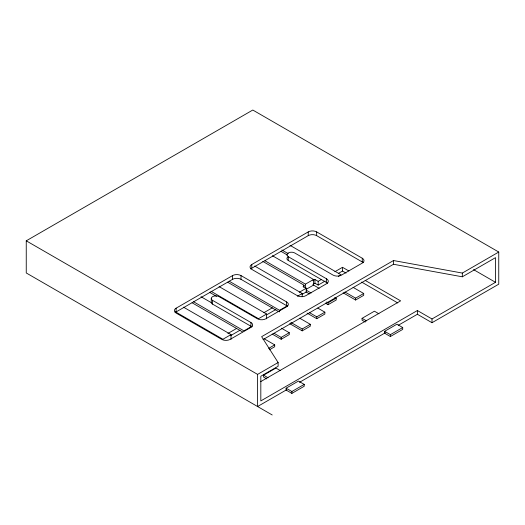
<?xml version="1.0" encoding="UTF-8"?>
<svg xmlns="http://www.w3.org/2000/svg" width="525" height="525" viewBox="0 0 525 525"><rect width="100%" height="100%" fill="white"/><g stroke="black" fill="none" stroke-linecap="round" stroke-linejoin="round"><path stroke-width="0.79" d="M272.206 414.967L26.25 272.961L26.25 240.824L252.794 110.033L498.75 252.039L498.75 284.176L432.003 322.711L417.382 314.265L398.206 325.336M212.599 300.385L250.93 322.514A5.959 3.439 0 0 1 250.93 327.383L230.147 339.38A5.959 3.439 0 0 1 221.721 339.38L176.118 313.051A5.959 3.439 0 0 1 176.118 308.188L232.575 275.586A5.959 3.439 0 0 1 241.008 275.586L286.611 301.914A5.959 3.439 0 0 1 286.611 306.784L265.827 318.78A5.959 3.439 0 0 1 257.401 318.78L219.076 296.651A4.574 2.645 0 0 0 212.599 296.651A4.574 2.645 0 0 0 212.599 300.385L212.599 304.126L250.93 326.255A5.959 3.439 0 0 1 251.875 326.963M288.258 256.705L326.583 278.834A5.959 3.439 0 0 1 326.583 283.703L305.806 295.7A5.959 3.439 0 0 1 297.38 295.7L251.777 269.371A5.959 3.439 0 0 1 251.777 264.502L308.234 231.906A5.959 3.439 0 0 1 316.66 231.906L362.263 258.234A5.959 3.439 0 0 1 362.263 263.104L341.486 275.1A5.959 3.439 0 0 1 333.06 275.1L294.728 252.971A4.574 2.645 0 0 0 288.258 252.971A4.574 2.645 0 0 0 288.258 256.705L288.258 260.446L326.583 282.575A5.959 3.439 0 0 1 327.534 283.283M175.173 312.637A5.959 3.439 0 0 1 176.118 311.922L232.575 279.326A5.959 3.439 0 0 1 241.008 279.326L286.611 305.655A5.959 3.439 0 0 1 287.556 306.364M250.825 268.951A5.959 3.439 0 0 1 251.777 268.242L308.234 235.646A5.959 3.439 0 0 1 316.66 235.646L362.263 261.975A5.959 3.439 0 0 1 363.215 262.684M265.027 260.807L305.445 284.143L313.537 279.471L313.537 285.075L306.121 289.36M304.461 285.534L303.063 286.342L306.298 288.212L306.298 291.946L302.065 294.394M312.848 280.691L314.941 279.484L318.176 281.354L321.654 279.346M227.889 333.48L236.368 328.584M263.918 312.677L272.396 307.788M299.237 292.287L306.298 288.212M312.848 284.432L314.941 283.218L318.176 285.088L325.132 281.072M334.865 271.72L342.51 267.304L348.889 270.985M231.013 339.393L231.013 334.589L222.922 339.262L175.409 311.83M266.615 318.846L266.615 314.035L258.523 318.708L211.004 291.277M297.491 296.212L302.21 293.482L302.21 296.691M230.718 335.587L239.899 330.284M266.739 314.783L275.927 309.481M338.343 273.446L342.51 271.038L346.054 273.085M252.046 326.183L243.961 330.855L193.607 301.783M229.202 281.229L279.556 310.301L287.647 305.629M338.349 276.36L341.047 274.798L289.984 245.319M498.75 252.039L462.328 273.066L393.501 260.538L261.64 336.669L278.119 362.532L278.119 366.266L260.82 376.254L260.82 400.916L417.382 310.531L432.003 318.97L495.515 282.306L495.515 257.644L462.328 276.8L393.501 264.272L263.058 339.583M326.688 302.013L328.105 302.827L336.19 298.154L336.19 300.024L328.105 304.697L325.329 303.096M274.096 333.309L281.177 337.391L289.268 332.725L289.268 334.589L281.177 339.262L272.16 334.058M309.697 312.756L316.772 316.838L324.863 312.172L324.863 314.035L316.772 318.708L307.066 313.103M268.636 348.37L274.706 344.866L274.706 346.736L269.312 349.847M290.883 322.448L302.21 328.985L310.301 324.312L310.301 326.183L302.21 330.855L289.728 323.649M344.991 292.025L355.609 298.154L363.7 293.482L363.7 295.352L355.609 300.024L343.127 292.819M26.25 240.824L257.585 374.384L278.119 362.532M266.785 378.906L263.583 377.055L263.583 375.185L275.927 368.058L280.416 370.65M365.282 322.042L362.073 320.191L362.073 318.321L374.423 311.194L378.912 313.786M260.584 381.708L400.627 300.858L365.19 280.396M286.105 388.192L298.456 381.065L304.224 384.392L304.224 386.262L291.88 393.389L286.105 390.062L286.105 388.192L291.88 391.519L304.224 384.392M384.602 331.327L396.946 324.201L402.714 327.528L402.714 329.398L390.37 336.525L384.602 333.191L384.602 331.327L390.37 334.655L402.714 327.528M286.702 389.714L257.585 406.527L257.585 374.384M299.486 382.331L385.422 332.719M473.543 269.62L495.515 282.306M361.646 282.089L397.792 302.958M353.082 287.352L363.7 293.482M281.892 249.992L288.277 253.673M281.072 251.383L287.444 255.065M272.403 255.721L313.537 279.471M313.537 285.075L319.2 288.35M334.779 297.34L336.19 298.154M362.073 318.321L366.562 320.913M262.769 261.371L303.831 285.075L303.831 287.477M306.154 290.154L311.108 293.016M305.911 291.88L309.376 293.888M254.697 266.05L302.21 293.482M317.789 308.083L324.863 312.172M299.683 318.183L310.301 324.312M227.673 282.214L277.942 311.233M219.096 286.604L266.615 314.035M281.479 328.223L289.268 332.725M209.468 292.261L216.549 296.343M200.99 296.704L211.627 302.846M264.082 338.737L274.706 344.866M192.078 302.767L242.34 331.787M183.494 307.158L231.013 334.589M263.583 375.185L268.072 377.777M462.328 273.066L462.328 276.8M432.003 318.97L432.003 322.711M417.382 310.531L417.382 314.265M393.501 260.538L393.501 264.272M390.37 334.655L390.37 336.525M362.263 258.234L362.263 261.975M355.609 298.154L355.609 300.024M342.51 267.304L342.51 271.038M328.105 302.827L328.105 304.697M326.583 278.834L326.583 282.575M318.176 281.354L318.176 285.088M316.772 316.838L316.772 318.708M316.66 231.906L316.66 235.646M314.941 279.484L314.941 283.218M308.234 231.906L308.234 235.646M305.445 284.143L305.445 288.146M302.21 328.985L302.21 330.855M291.88 391.519L291.88 393.389M286.611 301.914L286.611 305.655M281.177 337.391L281.177 339.262M279.556 310.301L279.556 311.902M251.777 264.502L251.777 268.242M250.93 322.514L250.93 326.255M241.008 275.586L241.008 279.326M232.575 275.586L232.575 279.326M211.26 298.522L211.26 302.256A4.574 2.645 0 0 0 212.599 304.126M176.118 308.188L176.118 311.922M288.258 260.446A4.574 2.645 0 0 1 287.529 257.257"/></g></svg>
